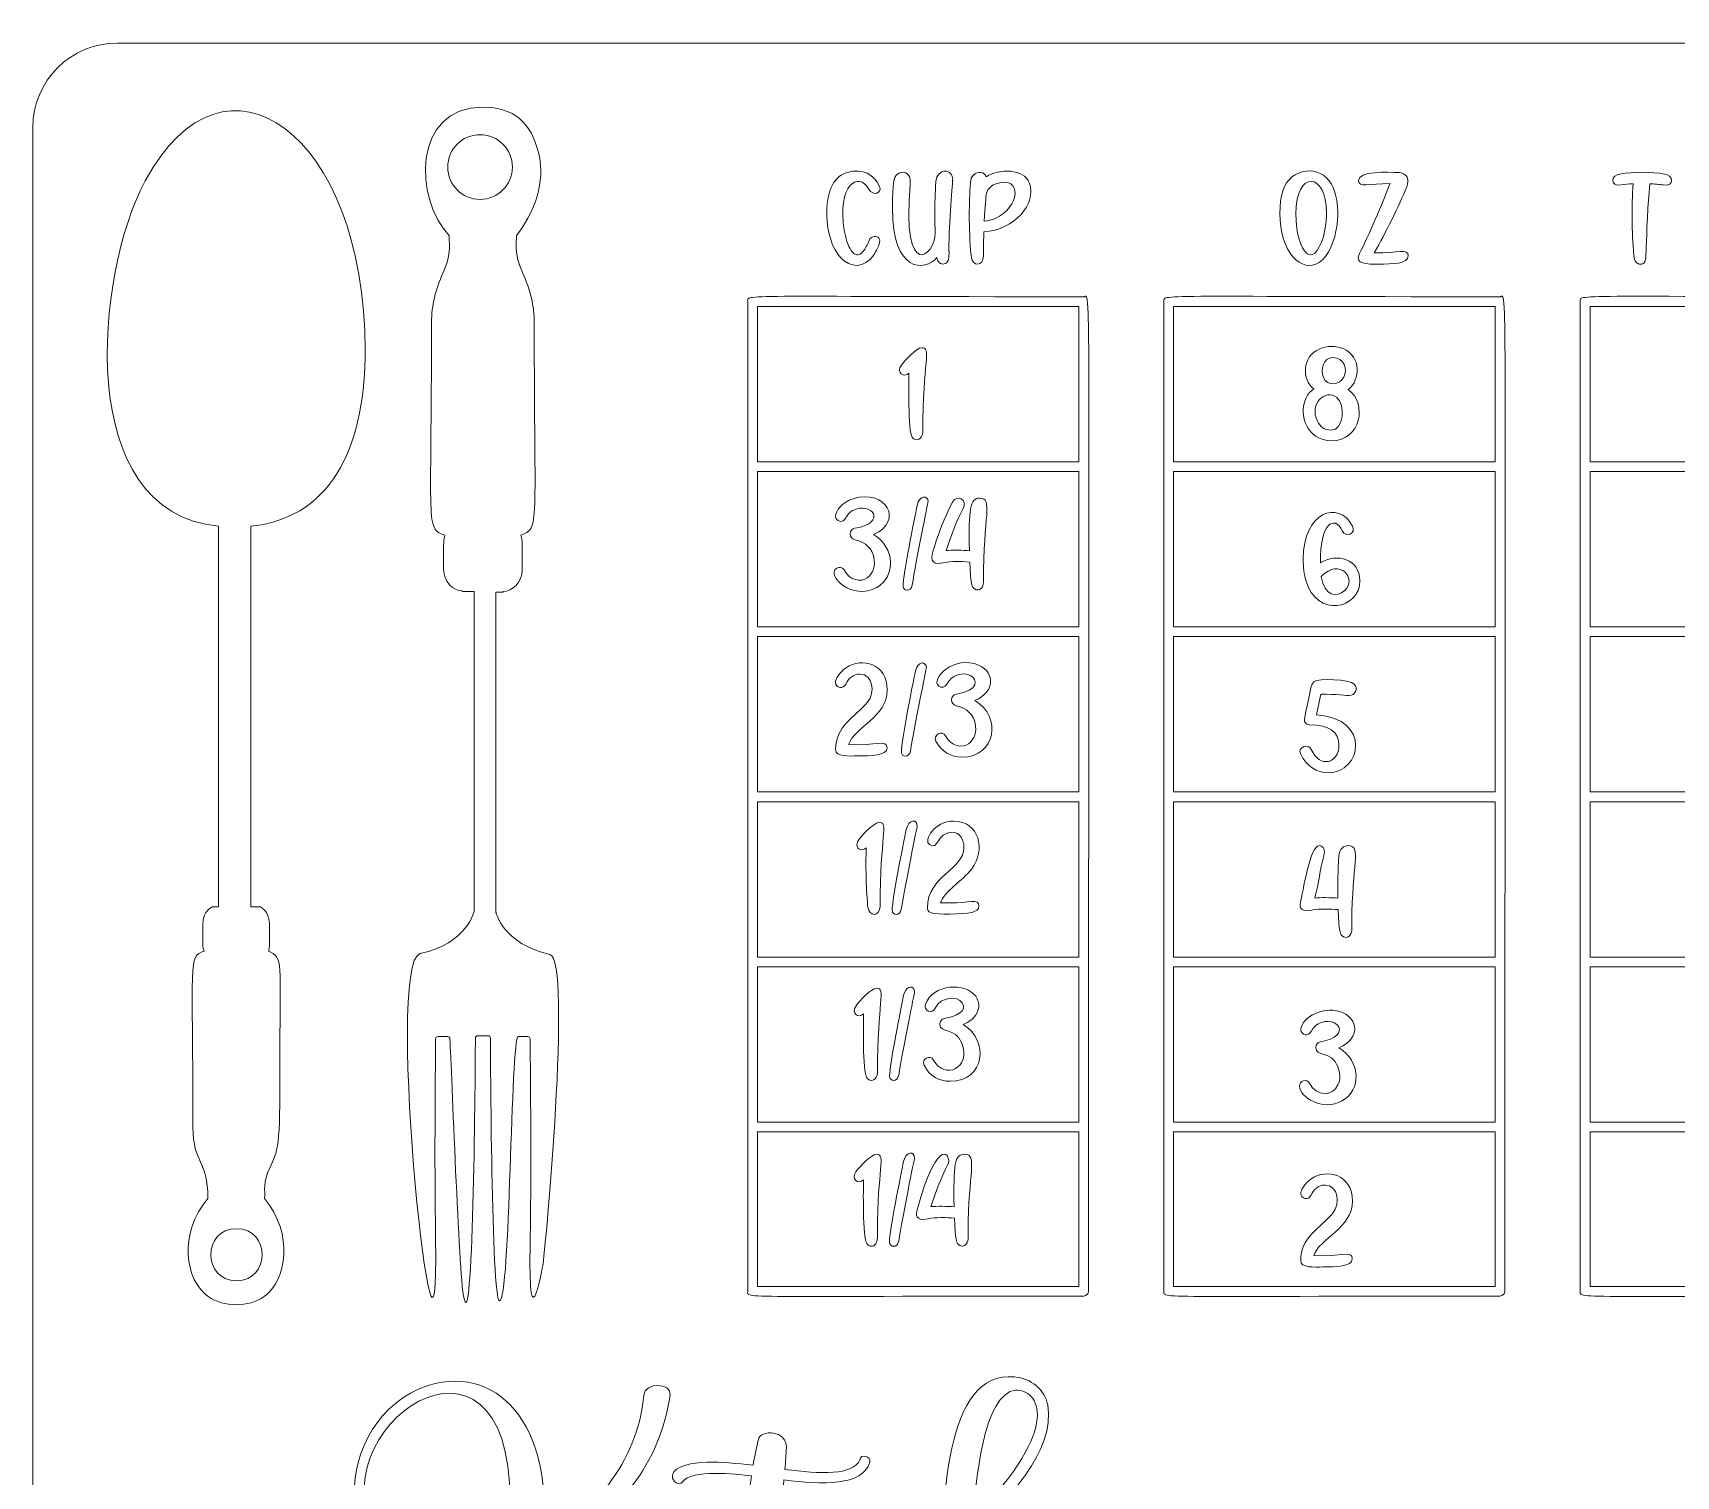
# Model space of a CAD drawing. Header units: inches. Extents: x 9.41 to 15.41, y -8.08 to -4.07.
# Drawn here: x 9.411 to 12.352, y -6.649 to -4.065 of the extents above; entities that cross this region are included whole.
import ezdxf

# ---------------------------------------------------------------- set-up
doc = ezdxf.new("R2010")
doc.units = ezdxf.units.IN
doc.header["$MEASUREMENT"] = 0
doc.layers.add('_U+0421_U+043B_U+043E_U+0439 1', color=7, linetype='Continuous')

# ---------------------------------------------------------------- blocks, each defined once
blk = doc.blocks.new('block 2')
at = {"layer": '_U+0421_U+043B_U+043E_U+0439 1', "color": 7, "lineweight": 9, "true_color": 0xffffff}
for points in [[(10.7079, -4.833), (10.7079, -4.5548), (11.2833, -4.5548), (11.2833, -4.833), (10.7079, -4.833)], [(10.7079, -5.1285), (10.7079, -4.8503), (11.2833, -4.8503), (11.2833, -5.1285), (10.7079, -5.1285)], [(10.7079, -5.424), (10.7079, -5.1459), (11.2833, -5.1459), (11.2833, -5.424), (10.7079, -5.424)], [(10.7079, -5.7195), (10.7079, -5.4414), (11.2833, -5.4414), (11.2833, -5.7195), (10.7079, -5.7195)], [(10.7079, -6.015), (10.7079, -5.7369), (11.2833, -5.7369), (11.2833, -6.015), (10.7079, -6.015)], [(10.7079, -6.309), (10.7079, -6.0324), (11.2833, -6.0324), (11.2833, -6.309), (10.7079, -6.309)]]:
    blk.add_lwpolyline(points, dxfattribs=at)
blk.add_open_spline([(11.292, -6.3263), (11.2967, -6.3263), (11.3006, -6.3224), (11.3006, -6.3177), (11.3006, -4.4382), (11.3055, -4.5375), (11.292, -4.5375), (10.6659, -4.5375), (10.6906, -4.5326), (10.6906, -4.5461), (10.6906, -4.5461), (10.6906, -6.3177), (10.6906, -6.3177), (10.6906, -6.3312), (10.6659, -6.3263), (11.292, -6.3263)], degree=3, knots=[0, 0, 0, 0, 1, 1, 1, 2, 2, 2, 3, 3, 3, 4, 4, 4, 5, 5, 5, 5], dxfattribs=at)
blk = doc.blocks.new('block 3')
at = {"layer": '_U+0421_U+043B_U+043E_U+0439 1', "color": 7, "lineweight": 9, "true_color": 0xffffff}
for points in [[(11.453, -4.833), (11.453, -4.5548), (12.0284, -4.5548), (12.0284, -4.833), (11.453, -4.833)], [(11.453, -5.1285), (11.453, -4.8503), (12.0284, -4.8503), (12.0284, -5.1285), (11.453, -5.1285)], [(11.453, -5.424), (11.453, -5.1459), (12.0284, -5.1459), (12.0284, -5.424), (11.453, -5.424)], [(11.453, -5.7195), (11.453, -5.4414), (12.0284, -5.4414), (12.0284, -5.7195), (11.453, -5.7195)], [(11.453, -6.015), (11.453, -5.7369), (12.0284, -5.7369), (12.0284, -6.015), (11.453, -6.015)], [(11.453, -6.309), (11.453, -6.0324), (12.0284, -6.0324), (12.0284, -6.309), (11.453, -6.309)]]:
    blk.add_lwpolyline(points, dxfattribs=at)
blk.add_open_spline([(12.0371, -6.3263), (12.0419, -6.3263), (12.0458, -6.3224), (12.0458, -6.3177), (12.0458, -4.4382), (12.0506, -4.5375), (12.0371, -4.5375), (11.4111, -4.5375), (11.4357, -4.5326), (11.4357, -4.5461), (11.4357, -4.5461), (11.4357, -6.3177), (11.4357, -6.3177), (11.4357, -6.3312), (11.411, -6.3263), (12.0371, -6.3263)], degree=3, knots=[0, 0, 0, 0, 1, 1, 1, 2, 2, 2, 3, 3, 3, 4, 4, 4, 5, 5, 5, 5], dxfattribs=at)
blk = doc.blocks.new('block 4')
at = {"layer": '_U+0421_U+043B_U+043E_U+0439 1', "color": 7, "lineweight": 9, "true_color": 0xffffff}
for points in [[(12.1982, -4.833), (12.1982, -4.5548), (12.7735, -4.5548), (12.7735, -4.833), (12.1982, -4.833)], [(12.1982, -5.1285), (12.1982, -4.8503), (12.7735, -4.8503), (12.7735, -5.1285), (12.1982, -5.1285)], [(12.1982, -5.424), (12.1982, -5.1459), (12.7735, -5.1459), (12.7735, -5.424), (12.1982, -5.424)], [(12.1982, -5.7195), (12.1982, -5.4414), (12.7735, -5.4414), (12.7735, -5.7195), (12.1982, -5.7195)], [(12.1982, -6.015), (12.1982, -5.7369), (12.7735, -5.7369), (12.7735, -6.015), (12.1982, -6.015)], [(12.1982, -6.309), (12.1982, -6.0324), (12.7735, -6.0324), (12.7735, -6.309), (12.1982, -6.309)]]:
    blk.add_lwpolyline(points, dxfattribs=at)
blk.add_open_spline([(12.7822, -6.3263), (12.787, -6.3263), (12.7909, -6.3224), (12.7909, -6.3177), (12.7909, -4.4382), (12.7957, -4.5375), (12.7822, -4.5375), (12.1562, -4.5375), (12.1808, -4.5326), (12.1808, -4.5461), (12.1808, -4.5461), (12.1808, -6.3177), (12.1808, -6.3177), (12.1808, -6.3312), (12.1562, -6.3263), (12.7822, -6.3263)], degree=3, knots=[0, 0, 0, 0, 1, 1, 1, 2, 2, 2, 3, 3, 3, 4, 4, 4, 5, 5, 5, 5], dxfattribs=at)
blk = doc.blocks.new('block 6')
at = {"layer": '_U+0421_U+043B_U+043E_U+0439 1', "color": 7, "lineweight": 9, "true_color": 0xffffff}
for points, knots in [([(9.7434, -4.9483), (9.7434, -4.9483), (9.7434, -5.6295), (9.7434, -5.6295), (9.7434, -5.6295), (9.7319, -5.6295), (9.7319, -5.6295), (9.7115, -5.6416), (9.7154, -5.6583), (9.7154, -5.6973), (9.7154, -5.7013), (9.7167, -5.706), (9.7175, -5.7089), (9.6883, -5.7197), (9.6977, -5.7233), (9.6977, -6.0237), (9.6977, -6.0912), (9.7243, -6.081), (9.7243, -6.1514), (9.6712, -6.214), (9.6833, -6.2983), (9.7251, -6.3274), (9.7521, -6.3467), (9.7978, -6.3467), (9.8249, -6.3274), (9.8659, -6.2979), (9.8782, -6.2149), (9.8257, -6.1515), (9.8273, -6.1376), (9.8221, -6.1238), (9.8356, -6.0956), (9.8532, -6.0593), (9.8532, -6.0527), (9.8533, -5.8857), (9.8533, -5.7317), (9.8598, -5.719), (9.8326, -5.709), (9.8348, -5.704), (9.8348, -5.7002), (9.8346, -5.6828), (9.8344, -5.6601), (9.8377, -5.6408), (9.8184, -5.6298), (9.8184, -5.6298), (9.818, -5.6295), (9.818, -5.6295), (9.818, -5.6295), (9.8015, -5.6295), (9.8015, -5.6295), (9.8015, -5.6295), (9.8015, -4.9483), (9.8015, -4.9483), (9.9566, -4.9316), (10.0059, -4.789), (10.0059, -4.633), (10.0059, -4.2445), (9.754, -4.0651), (9.6121, -4.3302), (9.5229, -4.4969), (9.4825, -4.9232), (9.7434, -4.9483)], [0, 0, 0, 0, 1, 1, 1, 2, 2, 2, 3, 3, 3, 4, 4, 4, 5, 5, 5, 6, 6, 6, 7, 7, 7, 8, 8, 8, 9, 9, 9, 10, 10, 10, 11, 11, 11, 12, 12, 12, 13, 13, 13, 14, 14, 14, 15, 15, 15, 16, 16, 16, 17, 17, 17, 18, 18, 18, 19, 19, 19, 20, 20, 20, 20]), ([(9.7756, -6.2989), (9.7141, -6.2989), (9.7141, -6.2058), (9.7756, -6.2058), (9.8371, -6.2058), (9.8371, -6.2989), (9.7756, -6.2989)], [0, 0, 0, 0, 1, 1, 1, 2, 2, 2, 2])]:
    blk.add_open_spline(points, degree=3, knots=knots, dxfattribs=at)
blk = doc.blocks.new('block 7')
at = {"layer": '_U+0421_U+043B_U+043E_U+0439 1', "color": 7, "lineweight": 9, "true_color": 0xffffff}
for points, knots in [([(10.132, -6.2244), (10.1294, -6.0744), (10.132, -5.9026), (10.132, -5.8663), (10.132, -5.8634), (10.1337, -5.8617), (10.1366, -5.8617), (10.1366, -5.8617), (10.1531, -5.8617), (10.1531, -5.8617), (10.1559, -5.8617), (10.1577, -5.8634), (10.1577, -5.8664), (10.1602, -5.9193), (10.1742, -6.2894), (10.1819, -6.3264), (10.1986, -6.4154), (10.2031, -5.9554), (10.2031, -5.865), (10.2031, -5.8622), (10.2049, -5.8604), (10.2077, -5.8604), (10.2077, -5.8604), (10.2255, -5.8604), (10.2255, -5.8604), (10.2283, -5.8604), (10.2301, -5.8622), (10.2301, -5.865), (10.2301, -5.8789), (10.2318, -6.3333), (10.2462, -6.3349), (10.2662, -6.3374), (10.2659, -5.8617), (10.2801, -5.8617), (10.2801, -5.8617), (10.2966, -5.8617), (10.2966, -5.8617), (10.2995, -5.8617), (10.3012, -5.8634), (10.3012, -5.8663), (10.3012, -5.9028), (10.3038, -6.0742), (10.3012, -6.2244), (10.2997, -6.3274), (10.3039, -6.3279), (10.3071, -6.3282), (10.3136, -6.329), (10.3223, -6.2783), (10.3237, -6.2718), (10.3277, -6.2537), (10.3767, -5.7234), (10.3364, -5.7147), (10.2522, -5.6961), (10.24, -5.6392), (10.2399, -5.6389), (10.2399, -5.6389), (10.2399, -5.0666), (10.2399, -5.0666), (10.2399, -5.0666), (10.2526, -5.0666), (10.2526, -5.0666), (10.2526, -5.0666), (10.2526, -5.0653), (10.2526, -5.0653), (10.2694, -5.0653), (10.2869, -5.0484), (10.2869, -5.0268), (10.2869, -5.0268), (10.2869, -4.9785), (10.2869, -4.9785), (10.2869, -4.9737), (10.2859, -4.969), (10.2847, -4.9644), (10.3187, -4.9515), (10.3085, -4.9528), (10.3085, -4.5835), (10.3085, -4.5548), (10.3016, -4.525), (10.288, -4.4952), (10.2718, -4.4585), (10.2768, -4.4418), (10.2768, -4.4279), (10.3189, -4.3724), (10.3265, -4.3194), (10.3161, -4.2795), (10.3027, -4.2258), (10.2722, -4.1982), (10.2166, -4.1982), (10.0895, -4.1982), (10.0936, -4.3634), (10.1564, -4.428), (10.1564, -4.4489), (10.1596, -4.4626), (10.1452, -4.4951), (10.1318, -4.5233), (10.1247, -4.5538), (10.1247, -4.5835), (10.1247, -4.9535), (10.1134, -4.9508), (10.1482, -4.9643), (10.1451, -4.9721), (10.1463, -5.0169), (10.1463, -5.0255), (10.1463, -5.0478), (10.1637, -5.0641), (10.1793, -5.0641), (10.1793, -5.0641), (10.1793, -5.0653), (10.1793, -5.0653), (10.1793, -5.0653), (10.2009, -5.0653), (10.2009, -5.0653), (10.2009, -5.0653), (10.2009, -5.6373), (10.2009, -5.6373), (10.2008, -5.6379), (10.1886, -5.6949), (10.1045, -5.7134), (10.0378, -5.7275), (10.1381, -6.6296), (10.132, -6.2244)], [0, 0, 0, 0, 1, 1, 1, 2, 2, 2, 3, 3, 3, 4, 4, 4, 5, 5, 5, 6, 6, 6, 7, 7, 7, 8, 8, 8, 9, 9, 9, 10, 10, 10, 11, 11, 11, 12, 12, 12, 13, 13, 13, 14, 14, 14, 15, 15, 15, 16, 16, 16, 17, 17, 17, 18, 18, 18, 19, 19, 19, 20, 20, 20, 21, 21, 21, 22, 22, 22, 23, 23, 23, 24, 24, 24, 25, 25, 25, 26, 26, 26, 27, 27, 27, 28, 28, 28, 29, 29, 29, 30, 30, 30, 31, 31, 31, 32, 32, 32, 33, 33, 33, 34, 34, 34, 35, 35, 35, 36, 36, 36, 37, 37, 37, 38, 38, 38, 39, 39, 39, 40, 40, 40, 40]), ([(10.2115, -4.3633), (10.1796, -4.3633), (10.1536, -4.3373), (10.1536, -4.3054), (10.1536, -4.2734), (10.1796, -4.2474), (10.2115, -4.2474), (10.2435, -4.2474), (10.2695, -4.2734), (10.2695, -4.3054), (10.2695, -4.3373), (10.2435, -4.3633), (10.2115, -4.3633)], [0, 0, 0, 0, 1, 1, 1, 2, 2, 2, 3, 3, 3, 4, 4, 4, 4])]:
    blk.add_open_spline(points, degree=3, knots=knots, dxfattribs=at)
blk = doc.blocks.new('block 8')
at = {"layer": '_U+0421_U+043B_U+043E_U+0439 1', "color": 7, "lineweight": 9, "true_color": 0xffffff}
for points, knots in [([(11.7655, -4.7035), (11.7884, -4.6855), (11.7878, -4.6448), (11.7575, -4.631), (11.744, -4.6249), (11.727, -4.625), (11.7132, -4.6312), (11.6828, -4.6449), (11.682, -4.6855), (11.7036, -4.7025), (11.6978, -4.7067), (11.6932, -4.7121), (11.69, -4.7185), (11.69, -4.7185), (11.69, -4.7186), (11.69, -4.7186), (11.6747, -4.7499), (11.6935, -4.7953), (11.7351, -4.7953), (11.7884, -4.7953), (11.8004, -4.7295), (11.7655, -4.7035)], [0, 0, 0, 0, 1, 1, 1, 2, 2, 2, 3, 3, 3, 4, 4, 4, 5, 5, 5, 6, 6, 6, 7, 7, 7, 7]), ([(11.7212, -4.6822), (11.7153, -4.6684), (11.7208, -4.6463), (11.7379, -4.6463), (11.7587, -4.6463), (11.7644, -4.6674), (11.7576, -4.6813), (11.7503, -4.696), (11.728, -4.6985), (11.7212, -4.6822)], [0, 0, 0, 0, 1, 1, 1, 2, 2, 2, 3, 3, 3, 3]), ([(11.7351, -4.7763), (11.7232, -4.7763), (11.7149, -4.7699), (11.7103, -4.7604), (11.6947, -4.728), (11.7255, -4.7023), (11.7448, -4.7176), (11.7612, -4.7306), (11.7574, -4.7763), (11.7351, -4.7763)], [0, 0, 0, 0, 1, 1, 1, 2, 2, 2, 3, 3, 3, 3])]:
    blk.add_open_spline(points, degree=3, knots=knots, dxfattribs=at)
blk = doc.blocks.new('block 9')
at = {"layer": '_U+0421_U+043B_U+043E_U+0439 1', "color": 7, "lineweight": 9, "true_color": 0xffffff}
for points, knots in [([(11.7156, -5.014), (11.7142, -4.9442), (11.7407, -4.9263), (11.755, -4.9569), (11.7608, -4.9691), (11.7803, -4.9619), (11.773, -4.9483), (11.7482, -4.8999), (11.6849, -4.9233), (11.6849, -5.0069), (11.6849, -5.0217), (11.6865, -5.0346), (11.6896, -5.0451), (11.7093, -5.1129), (11.7863, -5.0975), (11.7863, -5.0455), (11.7863, -5.0076), (11.7451, -4.9952), (11.7156, -5.014)], [0, 0, 0, 0, 1, 1, 1, 2, 2, 2, 3, 3, 3, 4, 4, 4, 5, 5, 5, 6, 6, 6, 6]), ([(11.7593, -5.0632), (11.7454, -5.0763), (11.7223, -5.0742), (11.7171, -5.0381), (11.7509, -5.0042), (11.7816, -5.0422), (11.7593, -5.0632)], [0, 0, 0, 0, 1, 1, 1, 2, 2, 2, 2])]:
    blk.add_open_spline(points, degree=3, knots=knots, dxfattribs=at)
blk = doc.blocks.new('block 10')
at = {"layer": '_U+0421_U+043B_U+043E_U+0439 1', "color": 7, "lineweight": 9, "true_color": 0xffffff}
for points, knots in [([(11.1126, -4.4647), (11.1126, -4.448), (11.1128, -4.4335), (11.1132, -4.4215), (11.1687, -4.4175), (11.2082, -4.3712), (11.1948, -4.3339), (11.1854, -4.3079), (11.141, -4.3077), (11.1177, -4.3226), (11.1139, -4.3141), (11.1031, -4.3116), (11.0948, -4.3196), (11.0914, -4.3228), (11.0895, -4.3275), (11.0891, -4.3337), (11.0878, -4.3526), (11.0872, -4.3717), (11.0872, -4.3906), (11.0872, -4.415), (11.0882, -4.4397), (11.0903, -4.4639), (11.0921, -4.4854), (11.1126, -4.4828), (11.1126, -4.4647)], [0, 0, 0, 0, 1, 1, 1, 2, 2, 2, 3, 3, 3, 4, 4, 4, 5, 5, 5, 6, 6, 6, 7, 7, 7, 8, 8, 8, 8]), ([(11.1334, -4.3974), (11.1277, -4.3999), (11.1212, -4.4015), (11.114, -4.4023), (11.1154, -4.3753), (11.1167, -4.3584), (11.118, -4.352), (11.1199, -4.3433), (11.1283, -4.3375), (11.1366, -4.3348), (11.1827, -4.3199), (11.1782, -4.3781), (11.1334, -4.3974)], [0, 0, 0, 0, 1, 1, 1, 2, 2, 2, 3, 3, 3, 4, 4, 4, 4])]:
    blk.add_open_spline(points, degree=3, knots=knots, dxfattribs=at)
blk = doc.blocks.new('block 11')
at = {"layer": '_U+0421_U+043B_U+043E_U+0439 1', "color": 7, "lineweight": 9, "true_color": 0xffffff}
for points, knots in [([(11.7343, -4.4493), (11.7488, -4.4169), (11.7522, -4.3669), (11.7355, -4.3362), (11.7155, -4.2998), (11.6617, -4.3056), (11.6483, -4.3479), (11.6414, -4.3694), (11.6408, -4.4061), (11.6496, -4.4342), (11.666, -4.4865), (11.7111, -4.501), (11.7343, -4.4493)], [0, 0, 0, 0, 1, 1, 1, 2, 2, 2, 3, 3, 3, 4, 4, 4, 4]), ([(11.7267, -4.3873), (11.7267, -4.4046), (11.7238, -4.4239), (11.7175, -4.4398), (11.6969, -4.4917), (11.6718, -4.4454), (11.6718, -4.3894), (11.6718, -4.3085), (11.7267, -4.315), (11.7267, -4.3873)], [0, 0, 0, 0, 1, 1, 1, 2, 2, 2, 3, 3, 3, 3])]:
    blk.add_open_spline(points, degree=3, knots=knots, dxfattribs=at)
blk = doc.blocks.new('block 20')
at = {"layer": '_U+0421_U+043B_U+043E_U+0439 1', "color": 7, "lineweight": 9, "true_color": 0xffffff}
for points, knots in [([(10.1276, -6.8059), (10.1595, -6.7995), (10.188, -6.7854), (10.2044, -6.7572), (10.2232, -6.7278), (10.2168, -6.7063), (10.2168, -6.6924), (10.2168, -6.6888), (10.2108, -6.6806), (10.2039, -6.6783), (10.196, -6.6743), (10.1857, -6.6792), (10.1879, -6.6923), (10.2064, -6.7812), (10.0623, -6.8325), (10.0192, -6.7428), (9.9269, -6.5432), (10.2881, -6.3214), (10.2641, -6.7299), (10.2542, -6.8973), (10.1807, -7.0259), (10.1248, -7.0035), (10.104, -6.9966), (10.0991, -6.9639), (10.1222, -6.9385), (10.1334, -6.9273), (10.11, -6.9126), (10.1014, -6.9212), (10.0248, -7.0106), (10.1971, -7.1134), (10.2896, -6.8917), (10.2992, -6.8666), (10.3133, -6.8188), (10.3149, -6.8065), (10.3186, -6.8061), (10.3264, -6.8061), (10.3273, -6.8064), (10.3412, -6.8131), (10.3853, -6.8085), (10.4263, -6.9083), (10.4468, -6.9573), (10.4628, -7.05), (10.5369, -7.05), (10.5825, -7.05), (10.612, -7.0039), (10.5977, -6.9782), (10.6374, -6.9879), (10.6712, -6.9313), (10.6924, -6.896), (10.7163, -6.9984), (10.7988, -7.0187), (10.8682, -6.9048), (10.8789, -6.9409), (10.9387, -7.0248), (11.0326, -6.904), (11.0318, -6.9419), (11.027, -6.9696), (11.0529, -6.9747), (11.0847, -6.981), (11.0959, -6.9466), (11.1064, -6.9169), (11.1201, -6.8817), (11.1498, -6.7853), (11.1964, -6.7758), (11.1977, -6.7753), (11.1987, -6.7752), (11.199, -6.7754), (11.2028, -6.778), (11.2, -6.8071), (11.1997, -6.8117), (11.1965, -6.8626), (11.1934, -6.9187), (11.2215, -6.9571), (11.2327, -6.9716), (11.2464, -6.9793), (11.2611, -6.9793), (11.2998, -6.9793), (11.3304, -6.9247), (11.3643, -6.8671), (11.3618, -6.9646), (11.4541, -7.0122), (11.5366, -6.904), (11.5367, -6.9376), (11.5319, -6.965), (11.5575, -6.97), (11.5712, -6.9727), (11.59, -6.9651), (11.5978, -6.9458), (11.6092, -6.9093), (11.6406, -6.8331), (11.6656, -6.8014), (11.6746, -6.7896), (11.6931, -6.774), (11.7004, -6.7763), (11.7068, -6.7785), (11.7033, -6.8051), (11.7028, -6.8123), (11.6997, -6.862), (11.6963, -6.9184), (11.7246, -6.9571), (11.7791, -7.028), (11.8378, -6.9175), (11.865, -6.8712), (11.8755, -6.8533), (11.8791, -6.8494), (11.8791, -6.8494), (11.8829, -6.8406), (11.8702, -6.8312), (11.8624, -6.8377), (11.8473, -6.8528), (11.7921, -6.9649), (11.7691, -6.9552), (11.7504, -6.9473), (11.7608, -6.8801), (11.7641, -6.8605), (11.7739, -6.8022), (11.7787, -6.7544), (11.7194, -6.7495), (11.655, -6.7495), (11.6208, -6.8252), (11.5964, -6.8847), (11.5964, -6.8566), (11.5964, -6.825), (11.5971, -6.7899), (11.5971, -6.7624), (11.5418, -6.7649), (11.5399, -6.788), (11.5373, -6.8189), (11.5368, -6.8471), (11.5366, -6.8683), (11.5194, -6.8931), (11.5022, -6.9165), (11.4823, -6.931), (11.4635, -6.9457), (11.3913, -6.9764), (11.4312, -6.8491), (11.4383, -6.849), (11.4455, -6.8482), (11.4536, -6.8468), (11.5783, -6.8241), (11.5126, -6.7186), (11.419, -6.768), (11.393, -6.7829), (11.3762, -6.8074), (11.3687, -6.8362), (11.3653, -6.835), (11.362, -6.8355), (11.3593, -6.8377), (11.3417, -6.8554), (11.273, -6.9983), (11.2582, -6.943), (11.2443, -6.8921), (11.2782, -6.8269), (11.2629, -6.7794), (11.2554, -6.7552), (11.2258, -6.7453), (11.2016, -6.7495), (11.146, -6.7588), (11.1144, -6.8328), (11.0925, -6.8857), (11.0925, -6.8237), (11.0923, -6.8208), (11.094, -6.7521), (11.1534, -6.6927), (11.2423, -6.6041), (11.2276, -6.5211), (11.2215, -6.493), (11.1987, -6.4739), (11.168, -6.4712), (11.0432, -6.4592), (11.0389, -6.6912), (11.0336, -6.8677), (10.9343, -7.0056), (10.9007, -6.9336), (10.9272, -6.8452), (10.9383, -6.813), (10.9615, -6.7666), (10.9906, -6.7847), (10.9913, -6.7854), (10.9981, -6.7912), (10.9968, -6.7945), (10.9959, -6.7951), (10.9953, -6.796), (10.9952, -6.7968), (10.9944, -6.7987), (10.9939, -6.8003), (10.9973, -6.8038), (11.0264, -6.8328), (11.037, -6.7402), (10.943, -6.759), (10.8888, -6.7686), (10.8588, -6.818), (10.8625, -6.8741), (10.7969, -6.9983), (10.7173, -7.0022), (10.7477, -6.7324), (10.7512, -6.7007), (10.7555, -6.6554), (10.7555, -6.6554), (10.8235, -6.6633), (10.8964, -6.6677), (10.9092, -6.6234), (10.912, -6.6142), (10.8923, -6.6075), (10.8914, -6.6194), (10.8796, -6.6479), (10.8201, -6.6447), (10.7571, -6.6367), (10.7584, -6.6228), (10.7592, -6.6094), (10.7598, -6.5975), (10.7616, -6.5663), (10.7128, -6.5644), (10.7091, -6.584), (10.7058, -6.5987), (10.7027, -6.6155), (10.7002, -6.6289), (10.6716, -6.626), (10.6421, -6.623), (10.6181, -6.6237), (10.5233, -6.6264), (10.5617, -6.675), (10.5739, -6.659), (10.589, -6.6363), (10.6704, -6.6446), (10.6976, -6.6482), (10.6879, -6.7145), (10.6777, -6.7922), (10.6868, -6.8637), (10.6375, -6.9457), (10.5896, -7.0191), (10.5996, -6.8687), (10.6013, -6.8385), (10.6067, -6.7903), (10.6067, -6.7915), (10.6067, -6.765), (10.5443, -6.7625), (10.5424, -6.787), (10.5332, -6.847), (10.5347, -6.9334), (10.5769, -6.9676), (10.5622, -6.9693), (10.5553, -6.9831), (10.5602, -6.9886), (10.5664, -6.9954), (10.5841, -6.9843), (10.5848, -6.9919), (10.5848, -7.0148), (10.5532, -7.0449), (10.534, -7.0271), (10.5093, -7.0048), (10.498, -6.9734), (10.4869, -6.9429), (10.4597, -6.8677), (10.4084, -6.8005), (10.3326, -6.7885), (10.4606, -6.7209), (10.5342, -6.625), (10.5516, -6.5034), (10.5546, -6.4813), (10.5066, -6.48), (10.5046, -6.5035), (10.4967, -6.6081), (10.4233, -6.7133), (10.3215, -6.7664), (10.3493, -6.5774), (10.2533, -6.4443), (10.1187, -6.4863), (9.9391, -6.5451), (9.9427, -6.8417), (10.1276, -6.8059)], [0, 0, 0, 0, 1, 1, 1, 2, 2, 2, 3, 3, 3, 4, 4, 4, 5, 5, 5, 6, 6, 6, 7, 7, 7, 8, 8, 8, 9, 9, 9, 10, 10, 10, 11, 11, 11, 12, 12, 12, 13, 13, 13, 14, 14, 14, 15, 15, 15, 16, 16, 16, 17, 17, 17, 18, 18, 18, 19, 19, 19, 20, 20, 20, 21, 21, 21, 22, 22, 22, 23, 23, 23, 24, 24, 24, 25, 25, 25, 26, 26, 26, 27, 27, 27, 28, 28, 28, 29, 29, 29, 30, 30, 30, 31, 31, 31, 32, 32, 32, 33, 33, 33, 34, 34, 34, 35, 35, 35, 36, 36, 36, 37, 37, 37, 38, 38, 38, 39, 39, 39, 40, 40, 40, 41, 41, 41, 42, 42, 42, 43, 43, 43, 44, 44, 44, 45, 45, 45, 46, 46, 46, 47, 47, 47, 48, 48, 48, 49, 49, 49, 50, 50, 50, 51, 51, 51, 52, 52, 52, 53, 53, 53, 54, 54, 54, 55, 55, 55, 56, 56, 56, 57, 57, 57, 58, 58, 58, 59, 59, 59, 60, 60, 60, 61, 61, 61, 62, 62, 62, 63, 63, 63, 64, 64, 64, 65, 65, 65, 66, 66, 66, 67, 67, 67, 68, 68, 68, 69, 69, 69, 70, 70, 70, 71, 71, 71, 72, 72, 72, 73, 73, 73, 74, 74, 74, 75, 75, 75, 76, 76, 76, 77, 77, 77, 78, 78, 78, 79, 79, 79, 80, 80, 80, 81, 81, 81, 82, 82, 82, 83, 83, 83, 84, 84, 84, 85, 85, 85, 86, 86, 86, 87, 87, 87, 88, 88, 88, 89, 89, 89, 90, 90, 90, 90]), ([(11.0957, -6.7217), (11.0969, -6.6639), (11.1129, -6.4997), (11.1701, -6.4947), (11.2102, -6.4925), (11.2576, -6.5588), (11.0957, -6.7217)], [0, 0, 0, 0, 1, 1, 1, 2, 2, 2, 2]), ([(11.4431, -6.8292), (11.4415, -6.8295), (11.4399, -6.8298), (11.4384, -6.83), (11.4418, -6.821), (11.4468, -6.8089), (11.4535, -6.7989), (11.4643, -6.7824), (11.4825, -6.7736), (11.4979, -6.7855), (11.5185, -6.8026), (11.4636, -6.8255), (11.4433, -6.8292), (11.4433, -6.8292), (11.4431, -6.8292), (11.4431, -6.8292)], [0, 0, 0, 0, 1, 1, 1, 2, 2, 2, 3, 3, 3, 4, 4, 4, 5, 5, 5, 5])]:
    blk.add_open_spline(points, degree=3, knots=knots, dxfattribs=at)

msp = doc.modelspace()

# ---------------------------------------------------------------- linework, layer by layer
at = {"layer": '_U+0421_U+043B_U+043E_U+0439 1', "color": 1, "lineweight": 9, "true_color": 0xff0000}
msp.add_open_spline([(9.5625, -8.0833), (9.5625, -8.0833), (15.2597, -8.0833), (15.2597, -8.0833), (15.3433, -8.0833), (15.4111, -8.0156), (15.4111, -7.9319), (15.4111, -7.9319), (15.4111, -4.2347), (15.4111, -4.2347), (15.4111, -4.1511), (15.3433, -4.0833), (15.2597, -4.0833), (15.2597, -4.0833), (9.5625, -4.0833), (9.5625, -4.0833), (9.4789, -4.0833), (9.4111, -4.1511), (9.4111, -4.2347), (9.4111, -4.2347), (9.4111, -7.9319), (9.4111, -7.9319), (9.4111, -8.0156), (9.4789, -8.0833), (9.5625, -8.0833)], degree=3, knots=[0, 0, 0, 0, 1, 1, 1, 2, 2, 2, 3, 3, 3, 4, 4, 4, 5, 5, 5, 6, 6, 6, 7, 7, 7, 8, 8, 8, 8], dxfattribs=at)
at = {"layer": '_U+0421_U+043B_U+043E_U+0439 1', "color": 7, "lineweight": 9, "true_color": 0xffffff}
for points, knots in [([(10.8551, -4.3217), (10.869, -4.3113), (10.9079, -4.3019), (10.926, -4.3387), (10.9326, -4.3529), (10.9149, -4.3584), (10.9074, -4.3452), (10.8889, -4.3109), (10.8498, -4.3389), (10.8634, -4.4188), (10.8678, -4.4447), (10.8808, -4.4761), (10.8973, -4.4562), (10.9013, -4.4514), (10.9048, -4.445), (10.9077, -4.4371), (10.9085, -4.4346), (10.91, -4.4327), (10.912, -4.4313), (10.9183, -4.427), (10.927, -4.4298), (10.927, -4.4379), (10.927, -4.4442), (10.9199, -4.4571), (10.9164, -4.4623), (10.8993, -4.4877), (10.8741, -4.4856), (10.8573, -4.468), (10.8261, -4.4353), (10.8216, -4.3467), (10.8551, -4.3217)], [0, 0, 0, 0, 1, 1, 1, 2, 2, 2, 3, 3, 3, 4, 4, 4, 5, 5, 5, 6, 6, 6, 7, 7, 7, 8, 8, 8, 9, 9, 9, 10, 10, 10, 10]), ([(10.9495, -4.3786), (10.9495, -4.3331), (10.9531, -4.3233), (10.9571, -4.3195), (10.9642, -4.3128), (10.973, -4.3137), (10.9779, -4.3191), (10.9823, -4.324), (10.9818, -4.3296), (10.9813, -4.3361), (10.9663, -4.5126), (11.026, -4.4659), (11.026, -4.4226), (11.026, -4.41), (11.0254, -4.4009), (11.0254, -4.3895), (11.0254, -4.3709), (11.0261, -4.3515), (11.0274, -4.3318), (11.0278, -4.3256), (11.0296, -4.3207), (11.033, -4.3175), (11.0361, -4.3145), (11.0403, -4.3124), (11.0446, -4.3126), (11.0515, -4.3128), (11.0575, -4.3181), (11.0575, -4.3287), (11.0575, -4.3287), (11.0508, -4.4064), (11.0508, -4.4521), (11.0508, -4.4589), (11.0519, -4.4694), (11.0481, -4.4746), (11.0438, -4.4804), (11.0365, -4.4809), (11.0319, -4.4744), (11.0305, -4.4726), (11.0296, -4.4702), (11.029, -4.4672), (11.0082, -4.4929), (10.9495, -4.4954), (10.9495, -4.3786)], [0, 0, 0, 0, 1, 1, 1, 2, 2, 2, 3, 3, 3, 4, 4, 4, 5, 5, 5, 6, 6, 6, 7, 7, 7, 8, 8, 8, 9, 9, 9, 10, 10, 10, 11, 11, 11, 12, 12, 12, 13, 13, 13, 14, 14, 14, 14]), ([(11.8403, -4.3348), (11.8017, -4.3346), (11.7839, -4.3435), (11.7839, -4.3294), (11.7839, -4.3124), (11.835, -4.3141), (11.8572, -4.3152), (11.8711, -4.3159), (11.8753, -4.3286), (11.8702, -4.3407), (11.8547, -4.3775), (11.8333, -4.4217), (11.812, -4.4591), (11.8555, -4.4599), (11.8728, -4.4499), (11.8728, -4.4645), (11.8728, -4.4788), (11.8435, -4.4791), (11.8201, -4.4791), (11.8004, -4.4791), (11.7753, -4.4796), (11.7855, -4.4603), (11.7855, -4.4603), (11.7855, -4.4603), (11.7855, -4.4603), (11.8018, -4.4294), (11.8267, -4.3694), (11.8403, -4.3348)], [0, 0, 0, 0, 1, 1, 1, 2, 2, 2, 3, 3, 3, 4, 4, 4, 5, 5, 5, 6, 6, 6, 7, 7, 7, 8, 8, 8, 9, 9, 9, 9]), ([(12.2388, -4.3294), (12.2388, -4.3231), (12.245, -4.319), (12.2515, -4.3179), (12.2761, -4.3136), (12.3077, -4.3136), (12.3318, -4.318), (12.3382, -4.3191), (12.3443, -4.3231), (12.3443, -4.3294), (12.3443, -4.3345), (12.34, -4.3391), (12.3293, -4.3374), (12.3218, -4.3363), (12.3137, -4.3355), (12.305, -4.3351), (12.2942, -4.4655), (12.3048, -4.4791), (12.288, -4.4791), (12.283, -4.4791), (12.2775, -4.4747), (12.2766, -4.4639), (12.2728, -4.4184), (12.2728, -4.3779), (12.2752, -4.3353), (12.2677, -4.3357), (12.2605, -4.3364), (12.2539, -4.3374), (12.2539, -4.3374), (12.2539, -4.3374), (12.2539, -4.3374), (12.2432, -4.3391), (12.2389, -4.3345), (12.2388, -4.3294)], [0, 0, 0, 0, 1, 1, 1, 2, 2, 2, 3, 3, 3, 4, 4, 4, 5, 5, 5, 6, 6, 6, 7, 7, 7, 8, 8, 8, 9, 9, 9, 10, 10, 10, 11, 11, 11, 11]), ([(11.004, -4.7791), (11.004, -4.7932), (10.9914, -4.7981), (10.9849, -4.7888), (10.9776, -4.7784), (10.9788, -4.6871), (10.9791, -4.6744), (10.9709, -4.6833), (10.9555, -4.6738), (10.9657, -4.6599), (10.9716, -4.652), (10.9925, -4.6287), (11.0024, -4.6287), (11.02, -4.6287), (11.004, -4.6525), (11.004, -4.7791)], [0, 0, 0, 0, 1, 1, 1, 2, 2, 2, 3, 3, 3, 4, 4, 4, 5, 5, 5, 5]), ([(10.9216, -5.0578), (10.877, -5.083), (10.8316, -5.0357), (10.849, -5.0237), (10.8539, -5.0204), (10.8604, -5.0212), (10.863, -5.0265), (10.8732, -5.0459), (10.8933, -5.0487), (10.9046, -5.0407), (10.9252, -5.0259), (10.9228, -4.9807), (10.8825, -4.9726), (10.8709, -4.9701), (10.872, -4.9537), (10.8826, -4.9519), (10.942, -4.9427), (10.9123, -4.9021), (10.8784, -4.9203), (10.873, -4.9232), (10.8689, -4.9276), (10.8658, -4.9338), (10.8611, -4.9437), (10.8478, -4.9399), (10.8478, -4.9305), (10.8478, -4.9209), (10.8596, -4.9049), (10.8795, -4.899), (10.9386, -4.8814), (10.9708, -4.9388), (10.9157, -4.9632), (10.9551, -4.9862), (10.956, -5.0384), (10.9216, -5.0578)], [0, 0, 0, 0, 1, 1, 1, 2, 2, 2, 3, 3, 3, 4, 4, 4, 5, 5, 5, 6, 6, 6, 7, 7, 7, 8, 8, 8, 9, 9, 9, 10, 10, 10, 11, 11, 11, 11]), ([(11.0135, -4.9048), (11.0135, -4.9048), (10.9919, -5.01), (10.985, -5.0536), (10.9829, -5.0666), (10.9687, -5.0647), (10.9687, -5.0556), (10.9687, -5.0349), (10.9886, -4.9361), (10.9939, -4.911), (10.9979, -4.8919), (11.0135, -4.8923), (11.0135, -4.9048)], [0, 0, 0, 0, 1, 1, 1, 2, 2, 2, 3, 3, 3, 4, 4, 4, 4]), ([(11.1126, -5.048), (11.1126, -5.0621), (11.1002, -5.067), (11.0936, -5.0576), (11.0921, -5.0556), (11.0897, -5.0523), (11.088, -5.0126), (11.0523, -5.0084), (11.0446, -5.0149), (11.0308, -5.0149), (11.0249, -5.0149), (11.0199, -5.0111), (11.0199, -5.0043), (11.0199, -4.998), (11.0355, -4.9458), (11.0572, -4.9052), (11.0654, -4.8899), (11.0845, -4.9015), (11.0762, -4.9166), (11.0649, -4.9382), (11.0547, -4.9635), (11.046, -4.9919), (11.0554, -4.9908), (11.0765, -4.991), (11.0874, -4.9921), (11.0863, -4.9178), (11.0875, -4.8975), (11.1064, -4.8981), (11.13, -4.899), (11.1126, -4.9273), (11.1126, -5.048)], [0, 0, 0, 0, 1, 1, 1, 2, 2, 2, 3, 3, 3, 4, 4, 4, 5, 5, 5, 6, 6, 6, 7, 7, 7, 8, 8, 8, 9, 9, 9, 10, 10, 10, 10]), ([(10.8711, -5.3391), (10.9205, -5.3419), (10.9401, -5.329), (10.9401, -5.3448), (10.9401, -5.359), (10.9099, -5.3595), (10.8873, -5.3595), (10.8717, -5.3595), (10.8477, -5.3618), (10.8477, -5.348), (10.8477, -5.3059), (10.8827, -5.29), (10.9052, -5.263), (10.9194, -5.2459), (10.9147, -5.2128), (10.8913, -5.2128), (10.8794, -5.2128), (10.8704, -5.221), (10.8661, -5.2313), (10.8619, -5.2405), (10.8477, -5.2376), (10.8477, -5.228), (10.8477, -5.2227), (10.8539, -5.2103), (10.8667, -5.2016), (10.8949, -5.1825), (10.9404, -5.194), (10.9404, -5.2415), (10.9404, -5.2899), (10.8822, -5.3073), (10.8711, -5.3391)], [0, 0, 0, 0, 1, 1, 1, 2, 2, 2, 3, 3, 3, 4, 4, 4, 5, 5, 5, 6, 6, 6, 7, 7, 7, 8, 8, 8, 9, 9, 9, 10, 10, 10, 10]), ([(11.0104, -5.2018), (11.0104, -5.2018), (10.9888, -5.307), (10.9819, -5.3506), (10.9798, -5.3636), (10.9656, -5.3618), (10.9656, -5.3526), (10.9656, -5.332), (10.9855, -5.2332), (10.9908, -5.208), (10.9949, -5.1887), (11.0104, -5.1896), (11.0104, -5.2018)], [0, 0, 0, 0, 1, 1, 1, 2, 2, 2, 3, 3, 3, 4, 4, 4, 4]), ([(11.074, -5.3617), (11.0549, -5.3617), (11.0372, -5.3524), (11.0275, -5.3329), (11.0215, -5.3213), (11.0392, -5.3131), (11.0444, -5.3235), (11.0546, -5.343), (11.0747, -5.3458), (11.086, -5.3377), (11.1066, -5.323), (11.1042, -5.2778), (11.0639, -5.2696), (11.0523, -5.2671), (11.0534, -5.2507), (11.0639, -5.249), (11.1048, -5.2426), (11.1031, -5.2223), (11.0889, -5.2152), (11.0769, -5.2092), (11.0557, -5.2139), (11.0472, -5.2308), (11.0441, -5.2372), (11.0374, -5.2382), (11.0326, -5.2345), (11.0165, -5.2225), (11.0607, -5.1767), (11.1048, -5.1974), (11.1333, -5.2109), (11.1337, -5.244), (11.0971, -5.2602), (11.146, -5.2888), (11.1351, -5.3617), (11.074, -5.3617)], [0, 0, 0, 0, 1, 1, 1, 2, 2, 2, 3, 3, 3, 4, 4, 4, 5, 5, 5, 6, 6, 6, 7, 7, 7, 8, 8, 8, 9, 9, 9, 10, 10, 10, 11, 11, 11, 11]), ([(11.7167, -5.2487), (11.7167, -5.2487), (11.7087, -5.2856), (11.7087, -5.2856), (11.8086, -5.2933), (11.7887, -5.3895), (11.7295, -5.3895), (11.7095, -5.3895), (11.6905, -5.3783), (11.68, -5.3553), (11.6746, -5.3436), (11.6943, -5.3363), (11.6994, -5.3478), (11.7146, -5.3828), (11.7489, -5.3724), (11.7489, -5.3407), (11.7489, -5.3159), (11.7316, -5.3038), (11.696, -5.3038), (11.6922, -5.3038), (11.6901, -5.302), (11.6889, -5.3005), (11.6876, -5.2987), (11.6869, -5.2966), (11.6869, -5.2944), (11.6869, -5.2936), (11.6869, -5.2933), (11.6987, -5.2375), (11.6999, -5.2324), (11.7016, -5.2288), (11.7042, -5.2265), (11.7115, -5.22), (11.7683, -5.2222), (11.7762, -5.2308), (11.7836, -5.2391), (11.7786, -5.2515), (11.7669, -5.2515), (11.7669, -5.2515), (11.7416, -5.2491), (11.7167, -5.2487)], [0, 0, 0, 0, 1, 1, 1, 2, 2, 2, 3, 3, 3, 4, 4, 4, 5, 5, 5, 6, 6, 6, 7, 7, 7, 8, 8, 8, 9, 9, 9, 10, 10, 10, 11, 11, 11, 12, 12, 12, 13, 13, 13, 13]), ([(10.9275, -5.6287), (10.9275, -5.6467), (10.907, -5.6494), (10.9053, -5.6279), (10.902, -5.5895), (10.9019, -5.559), (10.9026, -5.524), (10.8971, -5.5299), (10.8858, -5.5279), (10.8858, -5.5179), (10.8858, -5.5082), (10.9162, -5.4783), (10.9259, -5.4783), (10.9434, -5.4783), (10.9275, -5.5017), (10.9275, -5.6287)], [0, 0, 0, 0, 1, 1, 1, 2, 2, 2, 3, 3, 3, 4, 4, 4, 5, 5, 5, 5]), ([(10.994, -5.485), (10.994, -5.485), (10.9724, -5.5902), (10.9655, -5.6338), (10.9634, -5.6468), (10.9492, -5.645), (10.9492, -5.6358), (10.9492, -5.6152), (10.9691, -5.5163), (10.9744, -5.4912), (10.9784, -5.4722), (10.994, -5.4725), (10.994, -5.485)], [0, 0, 0, 0, 1, 1, 1, 2, 2, 2, 3, 3, 3, 4, 4, 4, 4]), ([(11.0355, -5.6223), (11.0406, -5.6226), (11.0461, -5.6227), (11.0518, -5.6227), (11.0866, -5.6227), (11.1045, -5.6139), (11.1045, -5.628), (11.1045, -5.6343), (11.0984, -5.6385), (11.0918, -5.6396), (11.0735, -5.6428), (11.0302, -5.6444), (11.0191, -5.6404), (11.0128, -5.6381), (11.0122, -5.6332), (11.0122, -5.6312), (11.0122, -5.5743), (11.0776, -5.5631), (11.0776, -5.5236), (11.0776, -5.5087), (11.0707, -5.496), (11.0558, -5.496), (11.0289, -5.496), (11.0325, -5.5301), (11.0157, -5.5181), (11.0054, -5.5107), (11.0245, -5.4761), (11.0592, -5.4761), (11.105, -5.4761), (11.1173, -5.5281), (11.0918, -5.5613), (11.074, -5.5844), (11.0431, -5.6008), (11.0355, -5.6223)], [0, 0, 0, 0, 1, 1, 1, 2, 2, 2, 3, 3, 3, 4, 4, 4, 5, 5, 5, 6, 6, 6, 7, 7, 7, 8, 8, 8, 9, 9, 9, 10, 10, 10, 11, 11, 11, 11]), ([(11.772, -5.6577), (11.772, -5.6645), (11.773, -5.6747), (11.7692, -5.6798), (11.765, -5.6856), (11.7577, -5.6862), (11.753, -5.6796), (11.7515, -5.6776), (11.7491, -5.6742), (11.7474, -5.6346), (11.7341, -5.633), (11.713, -5.633), (11.7001, -5.6354), (11.6938, -5.6366), (11.688, -5.6383), (11.683, -5.6345), (11.6792, -5.6315), (11.6786, -5.6264), (11.6799, -5.6218), (11.6844, -5.6056), (11.6964, -5.52), (11.7133, -5.52), (11.7215, -5.52), (11.7248, -5.5286), (11.7217, -5.5385), (11.7139, -5.5644), (11.7141, -5.5855), (11.7054, -5.6138), (11.7146, -5.6128), (11.7364, -5.613), (11.7468, -5.6141), (11.7464, -5.5889), (11.747, -5.5641), (11.7485, -5.539), (11.7493, -5.5259), (11.7579, -5.5197), (11.7658, -5.52), (11.7896, -5.521), (11.772, -5.5528), (11.772, -5.6577)], [0, 0, 0, 0, 1, 1, 1, 2, 2, 2, 3, 3, 3, 4, 4, 4, 5, 5, 5, 6, 6, 6, 7, 7, 7, 8, 8, 8, 9, 9, 9, 10, 10, 10, 11, 11, 11, 12, 12, 12, 13, 13, 13, 13]), ([(11.0529, -5.9419), (11.0338, -5.9419), (11.0161, -5.9327), (11.0064, -5.9132), (11.0004, -5.9016), (11.0181, -5.8933), (11.0233, -5.9038), (11.0428, -5.9411), (11.0914, -5.9174), (11.0739, -5.8737), (11.0619, -5.8438), (11.0346, -5.8574), (11.0346, -5.8395), (11.0346, -5.8346), (11.0375, -5.8301), (11.0428, -5.8293), (11.0631, -5.8261), (11.0848, -5.816), (11.0746, -5.8012), (11.0661, -5.7888), (11.0369, -5.7895), (11.0261, -5.8111), (11.0207, -5.8223), (11.0049, -5.8159), (11.0087, -5.8043), (11.022, -5.7673), (11.0804, -5.7642), (11.0988, -5.7897), (11.107, -5.8011), (11.1068, -5.8159), (11.0939, -5.8289), (11.0895, -5.8333), (11.0835, -5.8372), (11.076, -5.8405), (11.1245, -5.8689), (11.1145, -5.9419), (11.0529, -5.9419)], [0, 0, 0, 0, 1, 1, 1, 2, 2, 2, 3, 3, 3, 4, 4, 4, 5, 5, 5, 6, 6, 6, 7, 7, 7, 8, 8, 8, 9, 9, 9, 10, 10, 10, 11, 11, 11, 12, 12, 12, 12]), ([(10.9228, -5.9258), (10.9228, -5.9399), (10.9102, -5.9447), (10.9037, -5.9354), (10.8962, -5.9247), (10.8976, -5.8341), (10.8979, -5.821), (10.8896, -5.8299), (10.8743, -5.8205), (10.8845, -5.8066), (10.8903, -5.7986), (10.9113, -5.7754), (10.9211, -5.7754), (10.9387, -5.7754), (10.9228, -5.7988), (10.9228, -5.9258)], [0, 0, 0, 0, 1, 1, 1, 2, 2, 2, 3, 3, 3, 4, 4, 4, 5, 5, 5, 5]), ([(10.9893, -5.7821), (10.9893, -5.7821), (10.9677, -5.8873), (10.9608, -5.9309), (10.9587, -5.9439), (10.9445, -5.942), (10.9445, -5.9329), (10.9445, -5.9123), (10.9644, -5.8134), (10.9697, -5.7883), (10.9732, -5.7717), (10.9849, -5.7702), (10.9881, -5.7771), (10.989, -5.7789), (10.9893, -5.78), (10.9893, -5.7821)], [0, 0, 0, 0, 1, 1, 1, 2, 2, 2, 3, 3, 3, 4, 4, 4, 5, 5, 5, 5]), ([(11.7547, -5.9769), (11.7191, -5.997), (11.6781, -5.9693), (11.6781, -5.9505), (11.6781, -5.9406), (11.6919, -5.937), (11.6961, -5.9455), (11.709, -5.9701), (11.7372, -5.9691), (11.7469, -5.9485), (11.7519, -5.9379), (11.7509, -5.9259), (11.7467, -5.9154), (11.7347, -5.8854), (11.7074, -5.8991), (11.7074, -5.8812), (11.7074, -5.8763), (11.7104, -5.8718), (11.7157, -5.871), (11.7751, -5.8617), (11.7454, -5.8211), (11.7115, -5.8393), (11.7061, -5.8423), (11.702, -5.8467), (11.6989, -5.8528), (11.6942, -5.8627), (11.6809, -5.859), (11.6809, -5.8495), (11.6809, -5.8261), (11.7257, -5.8049), (11.7566, -5.8194), (11.7686, -5.8251), (11.7772, -5.8354), (11.7772, -5.848), (11.7772, -5.859), (11.7699, -5.8729), (11.7488, -5.8822), (11.7883, -5.9053), (11.789, -5.9575), (11.7547, -5.9769)], [0, 0, 0, 0, 1, 1, 1, 2, 2, 2, 3, 3, 3, 4, 4, 4, 5, 5, 5, 6, 6, 6, 7, 7, 7, 8, 8, 8, 9, 9, 9, 10, 10, 10, 11, 11, 11, 12, 12, 12, 13, 13, 13, 13]), ([(11.0852, -6.2102), (11.0852, -6.217), (11.0862, -6.2272), (11.0825, -6.2323), (11.0782, -6.2381), (11.0709, -6.2387), (11.0662, -6.232), (11.0647, -6.2301), (11.0623, -6.2267), (11.0606, -6.187), (11.0474, -6.1855), (11.0262, -6.1855), (11.0134, -6.1879), (11.0071, -6.1891), (11.0012, -6.1907), (10.9962, -6.1869), (10.9924, -6.184), (10.9918, -6.1789), (10.9932, -6.1743), (11.0329, -6.0299), (11.0566, -6.0768), (11.0489, -6.091), (11.0375, -6.1126), (11.0273, -6.1379), (11.0186, -6.1663), (11.0278, -6.1653), (11.0497, -6.1654), (11.06, -6.1666), (11.0589, -6.0909), (11.0603, -6.072), (11.079, -6.0725), (11.1028, -6.0734), (11.0852, -6.1053), (11.0852, -6.2102)], [0, 0, 0, 0, 1, 1, 1, 2, 2, 2, 3, 3, 3, 4, 4, 4, 5, 5, 5, 6, 6, 6, 7, 7, 7, 8, 8, 8, 9, 9, 9, 10, 10, 10, 11, 11, 11, 11]), ([(10.9227, -6.2106), (10.9227, -6.2174), (10.9237, -6.2276), (10.92, -6.2327), (10.9156, -6.2388), (10.9081, -6.2389), (10.9036, -6.2325), (10.8963, -6.2221), (10.8975, -6.1308), (10.8978, -6.1181), (10.8896, -6.127), (10.8742, -6.1176), (10.8844, -6.1037), (10.8903, -6.0957), (10.9112, -6.0725), (10.9211, -6.0725), (10.9388, -6.0725), (10.9227, -6.0999), (10.9227, -6.2106)], [0, 0, 0, 0, 1, 1, 1, 2, 2, 2, 3, 3, 3, 4, 4, 4, 5, 5, 5, 6, 6, 6, 6]), ([(10.9892, -6.0792), (10.9892, -6.0792), (10.9677, -6.1844), (10.9608, -6.228), (10.9587, -6.241), (10.9444, -6.2391), (10.9444, -6.23), (10.9444, -6.2093), (10.9643, -6.1105), (10.9696, -6.0854), (10.9737, -6.0663), (10.9892, -6.0668), (10.9892, -6.0792)], [0, 0, 0, 0, 1, 1, 1, 2, 2, 2, 3, 3, 3, 4, 4, 4, 4]), ([(11.7037, -6.2539), (11.7532, -6.2567), (11.7727, -6.2437), (11.7727, -6.2596), (11.7727, -6.2738), (11.7426, -6.2743), (11.72, -6.2743), (11.7044, -6.2743), (11.6804, -6.2766), (11.6804, -6.2628), (11.6804, -6.2206), (11.7154, -6.2047), (11.7379, -6.1778), (11.7521, -6.1607), (11.7474, -6.1276), (11.724, -6.1276), (11.712, -6.1276), (11.7031, -6.1358), (11.6988, -6.1461), (11.6946, -6.1553), (11.6804, -6.1524), (11.6804, -6.1428), (11.6804, -6.1375), (11.6866, -6.1251), (11.6994, -6.1164), (11.7276, -6.0973), (11.7731, -6.1088), (11.7731, -6.1563), (11.7731, -6.2046), (11.7149, -6.2221), (11.7037, -6.2539)], [0, 0, 0, 0, 1, 1, 1, 2, 2, 2, 3, 3, 3, 4, 4, 4, 5, 5, 5, 6, 6, 6, 7, 7, 7, 8, 8, 8, 9, 9, 9, 10, 10, 10, 10])]:
    msp.add_open_spline(points, degree=3, knots=knots, dxfattribs=at)

# ---------------------------------------------------------------- block references
at = {"layer": '_U+0421_U+043B_U+043E_U+0439 1'}
for name in ['block 6', 'block 7', 'block 10', 'block 11', 'block 2', 'block 3', 'block 4', 'block 8', 'block 9', 'block 20']:
    msp.add_blockref(name, (0, 0), dxfattribs=at)

doc.saveas('drawing.dxf')
